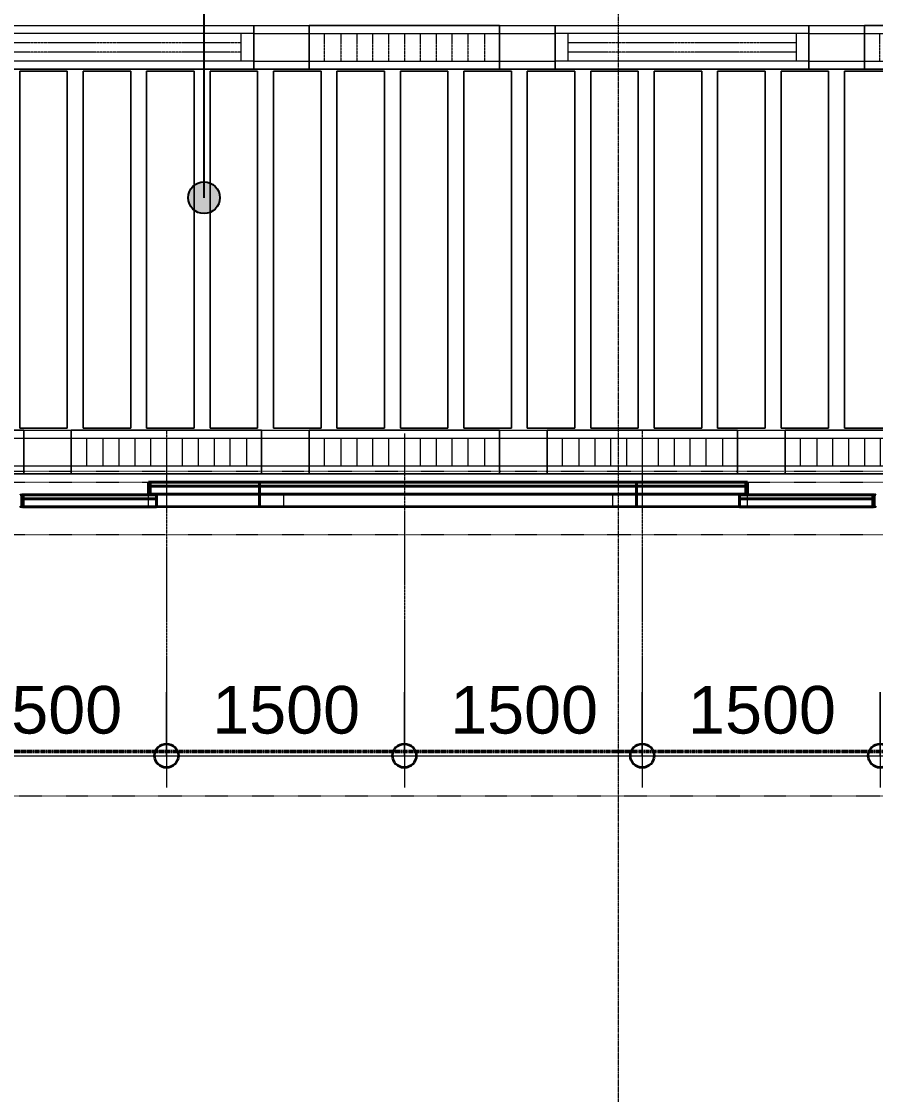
# Model space of a CAD drawing. Header units: millimetres. Extents: x -794326 to -715748, y -17796 to 22353.
# Drawn here: x -771246 to -765862, y -3761 to 3003 of the extents above; entities that cross this region are included whole.
import ezdxf

# ---------------------------------------------------------------- set-up
doc = ezdxf.new("R2010")
doc.units = ezdxf.units.MM
for name, pattern in [('DASH', [6.35, 3.175, -3.175]), ('DPA_Grid _ Level 100', [10, 5.5, -1.6, 1.3, -1.6]), ('DPA_Hidden 50', [3, 2, -1]), ('DPA_Hidden 500', [1.4, 0.8, -0.6])]:
    doc.linetypes.add(name, pattern=pattern)
for name, color, linetype, lineweight in [('A-ANNO-DIMS', 1, 'Continuous', 9), ('A-ANNO-DIMS-100', 1, 'Continuous', 9), ('A-DETL', 1, 'Continuous', 70), ('A-GENM', 1, 'Continuous', 9), ('A-GENM-HDLN', 2, 'DPA_Hidden 500', 9), ('A-GLAZ-CURT', 2, 'Continuous', 9), ('A-ROOM-IDEN', 3, 'Continuous', 25), ('G-ANNO-SECL', 3, 'Continuous', 9), ('Q-SPCQ', 2, 'Continuous', 35), ('Q-SPCQ-HDLN', 2, 'DASH', 9), ('S-GRID', 251, 'Continuous', 9)]:
    doc.layers.add(name, color=color, linetype=linetype, lineweight=lineweight)
doc.styles.add('Arial_2', font='arial.ttf', dxfattribs={"height": 300})
doc.dimstyles.new('DPA-DIM-3_0_C-C', dxfattribs={"dimscale": 304.8, "dimtxt": 306.07782, "dimasz": 0.492126, "dimexe": 0.656168, "dimexo": 0.0625, "dimgap": 0.164042, "dimtad": 1, "dimdec": 0, "dimzin": 0, "dimdsep": 46, "dimtxsty": 'Arial_2', "dimblk1": 'DOTBLANK', "dimblk2": 'DOTBLANK', "dimsah": 1, "dimcen": 0.09, "dimdle": 0.656168, "dimadec": 8, "dimazin": 0, "dimtfac": 1, "dimtdec": 4, "dimtix": 1, "dimtmove": 0, "dimatfit": 3, "dimfxl": 1.312336, "dimfxlon": 1, "dimtvp": 1, "dimtolj": 1, "dimtzin": 0, "dimarcsym": 2})

# ---------------------------------------------------------------- blocks, each defined once
blk = doc.blocks.new('DPA_CP_Metal Ceiling Panel - Vertical Panel with Gap-11114031-4282-01 ENLARGED LOWER PLATFORM LEVEL - REFLECTED CEILING PLAN - SHEET 3')
at = {"layer": 'A-GLAZ-CURT'}
for p, q in [((-785007.4, 2689), (-785007.4, 439)), ((-784707.4, 2689), (-785007.4, 2689)), ((-784707.4, 2689), (-785007.4, 2689)), ((-785007.4, 2689), (-785007.4, 439)), ((-785007.4, 439), (-785007.4, 2689)), ((-785007.4, 2689), (-784707.4, 2689)), ((-784707.4, 2689), (-784707.4, 439)), ((-784707.4, 439), (-784707.4, 2689)), ((-784707.4, 2689), (-784707.4, 439)), ((-784707.4, 439), (-785007.4, 439)), ((-785007.4, 439), (-784707.4, 439)), ((-784707.4, 439), (-785007.4, 439))]:
    blk.add_line(p, q, dxfattribs=at)
blk = doc.blocks.new('DPA_Speciality_PlatformScreenDoor - Length_135300-12767973-4282-01 ENLARGED LOWER PLATFORM LEVEL - REFLECTED CEILING PLAN - SHEET 3')
at = {"layer": 'A-GENM'}
for p, q in [((49337.5, -250), (49139.7, -250)), ((49139.7, -250), (49337.5, -250)), ((49232.5, -250), (49142.5, -250)), ((49142.5, -250), (49232.5, -250)), ((49242.5, -250), (49332.5, -250)), ((49332.5, -250), (49242.5, -250)), ((53712.5, -250), (53910.3, -250)), ((53910.3, -250), (53712.5, -250)), ((53807.5, -250), (53717.5, -250)), ((53717.5, -250), (53807.5, -250)), ((53817.5, -250), (53907.5, -250)), ((53907.5, -250), (53817.5, -250)), ((49890.3, -330), (50014.1, -330)), ((49900.9, -330), (49954, -330)), ((49950.4, -330), (50003.5, -330)), ((51490.3, -330), (51614.1, -330)), ((51500.9, -330), (51554, -330)), ((51550.4, -330), (51603.5, -330))]:
    blk.add_line(p, q, dxfattribs=at)
at = {"layer": 'A-GENM-HDLN'}
for p, q in [((49637.5, -175), (49637.5, -250)), ((49637.5, -175), (50487.5, -175)), ((50487.5, -250), (50487.5, -175)), ((52562.5, -250), (52562.5, -175)), ((53412.5, -175), (52562.5, -175)), ((53412.5, -175), (53412.5, -250)), ((49637.5, -250), (50487.5, -250)), ((53412.5, -250), (52562.5, -250))]:
    blk.add_line(p, q, dxfattribs=at)
at = {"layer": 'Q-SPCQ', "linetype": 'DASH', "lineweight": 9}
blk.add_line((3946, 1650), (73451.3, 1650), dxfattribs=at)
at = {"layer": 'Q-SPCQ'}
for p, q in [((48837.5, -245), (48837.5, -180)), ((48837.5, -180), (48837.5, -245)), ((48837.5, -180), (48837.5, -245)), ((48837.5, -245), (48837.5, -180)), ((49687.5, -175), (48847.5, -175)), ((48847.5, -175), (49687.5, -175)), ((48847.5, -175), (48847.5, -225)), ((48847.5, -175), (48847.5, -225)), ((48847.5, -245), (48847.5, -180)), ((48847.5, -180), (48847.5, -245)), ((48877.5, -175), (49657.5, -175)), ((49657.5, -175), (48877.5, -175)), ((49657.5, -175), (48877.5, -175)), ((48877.5, -175), (49657.5, -175)), ((49637.5, -175), (50337.5, -175)), ((49687.5, -225), (49687.5, -175)), ((49687.5, -175), (49687.5, -225)), ((50337.5, -175), (50337.5, -330)), ((50337.5, -175), (52712.5, -175)), ((50337.5, -330), (50337.5, -175)), ((50337.5, -200), (50337.5, -175.9)), ((50337.5, -175.9), (50337.5, -200)), ((50337.5, -305), (50337.5, -200)), ((50337.5, -200), (50337.5, -305)), ((52712.5, -175), (52712.5, -330)), ((52712.5, -175), (53412.5, -175)), ((52712.5, -330), (52712.5, -175)), ((52712.5, -200), (52712.5, -175.9)), ((52712.5, -175.9), (52712.5, -200)), ((52712.5, -305), (52712.5, -200)), ((52712.5, -200), (52712.5, -305)), ((53362.5, -175), (54202.5, -175)), ((54202.5, -175), (53362.5, -175)), ((53362.5, -175), (53362.5, -225)), ((53362.5, -225), (53362.5, -175)), ((54172.5, -175), (53392.5, -175)), ((53392.5, -175), (54172.5, -175)), ((53392.5, -175), (54172.5, -175)), ((54172.5, -175), (53392.5, -175)), ((54202.5, -225), (54202.5, -175)), ((54202.5, -225), (54202.5, -175)), ((54202.5, -180), (54202.5, -245)), ((54202.5, -245), (54202.5, -180)), ((54212.5, -245), (54212.5, -180)), ((54212.5, -180), (54212.5, -245)), ((54212.5, -180), (54212.5, -245)), ((54212.5, -245), (54212.5, -180)), ((48847.5, -225), (49687.5, -225)), ((49687.5, -225), (48847.5, -225)), ((48847.5, -250), (48847.5, -225)), ((48847.5, -225), (48847.5, -250)), ((49687.5, -225), (48847.5, -225)), ((48847.5, -225), (48847.5, -250)), ((48847.5, -250), (48847.5, -225)), ((48847.5, -225), (49687.5, -225)), ((49687.5, -225), (48847.5, -225)), ((48847.5, -225), (49687.5, -225)), ((48847.5, -250), (49687.5, -250)), ((49687.5, -250), (48847.5, -250)), ((48847.5, -250), (49687.5, -250)), ((49687.5, -250), (48847.5, -250)), ((49657.5, -225), (48877.5, -225)), ((48877.5, -225), (49657.5, -225)), ((48877.5, -225), (49657.5, -225)), ((49657.5, -225), (48877.5, -225)), ((49637.5, -225), (48897.5, -225)), ((48897.5, -225), (49637.5, -225)), ((49637.5, -225), (48897.5, -225)), ((48897.5, -225), (49637.5, -225)), ((49637.5, -250), (48897.5, -250)), ((48897.5, -250), (49637.5, -250)), ((49637.5, -250), (48897.5, -250)), ((48897.5, -250), (49637.5, -250)), ((49637.5, -305), (49637.5, -250)), ((49637.5, -250), (49637.5, -330)), ((49647.5, -255), (49637.5, -255)), ((49637.5, -255), (49637.5, -330)), ((49637.5, -330), (49637.5, -255)), ((49637.5, -255), (49647.5, -255)), ((49647.5, -330), (49647.5, -255)), ((49647.5, -255), (49647.5, -330)), ((50337.5, -255), (49647.5, -255)), ((49647.5, -255), (50337.5, -255)), ((49647.5, -255), (49647.5, -305)), ((49647.5, -255), (49647.5, -305)), ((49687.5, -225), (49687.5, -250)), ((49687.5, -225), (49687.5, -250)), ((49687.5, -250), (49687.5, -225)), ((49687.5, -225), (49687.5, -250)), ((49697.5, -255), (50277.5, -255)), ((50277.5, -255), (49697.5, -255)), ((50287.5, -255), (49697.5, -255)), ((49697.5, -255), (50287.5, -255)), ((52712.5, -255), (50337.5, -255)), ((50337.5, -255), (52712.5, -255)), ((50337.5, -255), (50337.5, -305)), ((50337.5, -255), (50337.5, -305)), ((50337.5, -305), (50337.5, -255)), ((50337.5, -255), (50337.5, -305)), ((52662.5, -255), (50387.5, -255)), ((50387.5, -255), (52662.5, -255)), ((50397.5, -255), (52652.5, -255)), ((52652.5, -255), (50397.5, -255)), ((52712.5, -255), (53402.5, -255)), ((53402.5, -255), (52712.5, -255)), ((52712.5, -255), (52712.5, -305)), ((52712.5, -305), (52712.5, -255)), ((52712.5, -305), (52712.5, -255)), ((52712.5, -255), (52712.5, -305)), ((52762.5, -255), (53352.5, -255)), ((53352.5, -255), (52762.5, -255)), ((53352.5, -255), (52772.5, -255)), ((52772.5, -255), (53352.5, -255)), ((54202.5, -225), (53362.5, -225)), ((53362.5, -225), (54202.5, -225)), ((53362.5, -250), (53362.5, -225)), ((53362.5, -250), (53362.5, -225)), ((54202.5, -225), (53362.5, -225)), ((53362.5, -225), (53362.5, -250)), ((53362.5, -250), (53362.5, -225)), ((53362.5, -225), (54202.5, -225)), ((53362.5, -225), (54202.5, -225)), ((54202.5, -225), (53362.5, -225)), ((54202.5, -250), (53362.5, -250)), ((53362.5, -250), (54202.5, -250)), ((53362.5, -250), (54202.5, -250)), ((54202.5, -250), (53362.5, -250)), ((53392.5, -225), (54172.5, -225)), ((54172.5, -225), (53392.5, -225)), ((54172.5, -225), (53392.5, -225)), ((53392.5, -225), (54172.5, -225)), ((53402.5, -255), (53402.5, -330)), ((53412.5, -255), (53402.5, -255)), ((53402.5, -255), (53412.5, -255)), ((53402.5, -330), (53402.5, -255)), ((53402.5, -305), (53402.5, -255)), ((53402.5, -305), (53402.5, -255)), ((53412.5, -225), (54152.5, -225)), ((54152.5, -225), (53412.5, -225)), ((53412.5, -225), (54152.5, -225)), ((54152.5, -225), (53412.5, -225)), ((53412.5, -250), (54152.5, -250)), ((54152.5, -250), (53412.5, -250)), ((53412.5, -250), (54152.5, -250)), ((54152.5, -250), (53412.5, -250)), ((53412.5, -330), (53412.5, -250)), ((53412.5, -250), (53412.5, -305)), ((53412.5, -330), (53412.5, -255)), ((53412.5, -255), (53412.5, -330)), ((54202.5, -225), (54202.5, -250)), ((54202.5, -250), (54202.5, -225)), ((54202.5, -250), (54202.5, -225)), ((54202.5, -225), (54202.5, -250)), ((49637.5, -329.1), (49637.5, -305)), ((49637.5, -330), (50337.5, -330)), ((49637.5, -330), (49647.5, -330)), ((49647.5, -330), (49637.5, -330)), ((50337.5, -305), (49647.5, -305)), ((49647.5, -305), (50327.5, -305)), ((49647.5, -305), (49647.5, -330)), ((49647.5, -305), (49647.5, -330)), ((49647.5, -305), (50327.5, -305)), ((50327.5, -305), (49647.5, -305)), ((49647.5, -330), (49647.5, -305)), ((49647.5, -305), (49647.5, -330)), ((50337.5, -305), (49647.5, -305)), ((49647.5, -305), (50337.5, -305)), ((50327.5, -330), (49647.5, -330)), ((49647.5, -330), (50337.5, -330)), ((49647.5, -330), (50327.5, -330)), ((50327.5, -330), (49647.5, -330)), ((50277.5, -305), (49697.5, -305)), ((49697.5, -305), (50277.5, -305)), ((50277.5, -305), (49697.5, -305)), ((49697.5, -305), (50277.5, -305)), ((50287.5, -305), (49697.5, -305)), ((49697.5, -305), (50287.5, -305)), ((49697.5, -305), (50277.5, -305)), ((50277.5, -305), (49697.5, -305)), ((50277.5, -330), (49697.5, -330)), ((49697.5, -330), (50277.5, -330)), ((50277.5, -330), (49697.5, -330)), ((49697.5, -330), (50277.5, -330)), ((50327.5, -305), (50337.5, -305)), ((50337.5, -330), (50327.5, -330)), ((50337.5, -329.1), (50337.5, -305)), ((52712.5, -305), (50337.5, -305)), ((50337.5, -305), (50347.5, -305)), ((50337.5, -330), (50337.5, -305)), ((50337.5, -305), (50337.5, -330)), ((52712.5, -305), (50337.5, -305)), ((50337.5, -305), (52712.5, -305)), ((50337.5, -305), (50337.5, -329.1)), ((50337.5, -330), (50337.5, -305)), ((50337.5, -305), (50337.5, -330)), ((50337.5, -330), (52712.5, -330)), ((50347.5, -330), (50337.5, -330)), ((50337.5, -330), (52712.5, -330)), ((50347.5, -305), (52702.5, -305)), ((50347.5, -305), (52702.5, -305)), ((52702.5, -305), (50347.5, -305)), ((52702.5, -330), (50347.5, -330)), ((50347.5, -330), (52702.5, -330)), ((52702.5, -330), (50347.5, -330)), ((52662.5, -305), (50387.5, -305)), ((50387.5, -305), (52662.5, -305)), ((52652.5, -305), (50397.5, -305)), ((50397.5, -305), (52652.5, -305)), ((52652.5, -305), (50397.5, -305)), ((50397.5, -305), (52652.5, -305)), ((50397.5, -305), (52652.5, -305)), ((52652.5, -305), (50397.5, -305)), ((52652.5, -330), (50397.5, -330)), ((50397.5, -330), (52652.5, -330)), ((52652.5, -330), (50397.5, -330)), ((50397.5, -330), (52652.5, -330)), ((52702.5, -305), (52712.5, -305)), ((52712.5, -330), (52702.5, -330)), ((52712.5, -329.1), (52712.5, -305)), ((52712.5, -305), (52722.5, -305)), ((53402.5, -305), (52712.5, -305)), ((52712.5, -305), (52712.5, -330)), ((52712.5, -330), (52712.5, -305)), ((52712.5, -305), (53402.5, -305)), ((53402.5, -305), (52712.5, -305)), ((52712.5, -305), (52712.5, -329.1)), ((52712.5, -330), (52712.5, -305)), ((52712.5, -305), (52712.5, -330)), ((52712.5, -330), (53412.5, -330)), ((52712.5, -330), (53402.5, -330)), ((52722.5, -330), (52712.5, -330)), ((52722.5, -305), (53402.5, -305)), ((53402.5, -305), (52722.5, -305)), ((52722.5, -305), (53402.5, -305)), ((53402.5, -330), (52722.5, -330)), ((53402.5, -330), (52722.5, -330)), ((52722.5, -330), (53402.5, -330)), ((52762.5, -305), (53352.5, -305)), ((53352.5, -305), (52762.5, -305)), ((52772.5, -305), (53352.5, -305)), ((53352.5, -305), (52772.5, -305)), ((52772.5, -305), (53352.5, -305)), ((53352.5, -305), (52772.5, -305)), ((53352.5, -305), (52772.5, -305)), ((52772.5, -305), (53352.5, -305)), ((52772.5, -330), (53352.5, -330)), ((53352.5, -330), (52772.5, -330)), ((52772.5, -330), (53352.5, -330)), ((53352.5, -330), (52772.5, -330)), ((53402.5, -330), (53402.5, -305)), ((53402.5, -330), (53402.5, -305)), ((53402.5, -305), (53402.5, -330)), ((53402.5, -330), (53402.5, -305)), ((53402.5, -330), (53412.5, -330)), ((53412.5, -330), (53402.5, -330)), ((53412.5, -305), (53412.5, -329.1))]:
    blk.add_line(p, q, dxfattribs=at)
for centre, start, end in [((48832.5, -180), 0, 180), ((48832.5, -180), 60, 120), ((48832.5, -180), 360, 30), ((48842.5, -180), 0, 180), ((48842.5, -180), 150, 180), ((48842.5, -180), 60, 120), ((48842.5, -180), 0, 45), ((54207.5, -180), 0, 180), ((54207.5, -180), 135, 180), ((54207.5, -180), 60, 120), ((54207.5, -180), 360, 30), ((54217.5, -180), 0, 180), ((54217.5, -180), 150, 180), ((48832.5, -245), 180, 0), ((48832.5, -245), 240, 300), ((48832.5, -245), 330, 0), ((48842.5, -245), 180, 210), ((48842.5, -245), 180, 360), ((48842.5, -245), 240, 300), ((48842.5, -245), 330, 360), ((54207.5, -245), 180, 210), ((54207.5, -245), 180, 0), ((54207.5, -245), 240, 300), ((54207.5, -245), 330, 0), ((54217.5, -245), 180, 210), ((54217.5, -245), 180, 360)]:
    blk.add_arc(centre, 5, start, end, dxfattribs=at)
at = {"layer": 'Q-SPCQ-HDLN'}
for p, q in [((73451.3, 0), (3946, 0)), ((73451.3, -330), (3946, -330)), ((73451.3, -400), (3946, -400))]:
    blk.add_line(p, q, dxfattribs=at)
blk = doc.blocks.new('DPA_CP_Metal Ceiling Luminaire2 - Linear Luminaire-12404975-4282-01 ENLARGED LOWER PLATFORM LEVEL - REFLECTED CEILING PLAN - SHEET 3')
at = {"layer": 'A-GLAZ-CURT'}
for p, q in [((-786932.4, 2701.5), (-786932.4, 2976.5)), ((-786932.4, 2976.5), (-785732.4, 2976.5)), ((-786932.4, 2976.5), (-786932.4, 2701.5)), ((-785732.4, 2976.5), (-786932.4, 2976.5)), ((-786932.4, 2976.5), (-785732.4, 2976.5)), ((-785732.4, 2976.5), (-785732.4, 2701.5)), ((-785732.4, 2701.5), (-785732.4, 2976.5)), ((-786932.4, 2939), (-786932.4, 2701.5)), ((-786932.4, 2926.5), (-785732.4, 2926.5)), ((-785732.4, 2939), (-785732.4, 2701.5)), ((-786932.4, 2751.5), (-785732.4, 2751.5)), ((-785732.4, 2701.5), (-786932.4, 2701.5)), ((-785732.4, 2701.5), (-786932.4, 2701.5)), ((-786932.4, 2701.5), (-785732.4, 2701.5))]:
    blk.add_line(p, q, dxfattribs=at)
at = {"layer": 'A-GLAZ-CURT', "linetype": 'DPA_Hidden 50'}
for p, q in [((-786837.4, 2926.5), (-786837.4, 2751.5)), ((-786732.4, 2926.5), (-786732.4, 2751.5)), ((-786632.4, 2926.5), (-786632.4, 2751.5)), ((-786532.4, 2926.5), (-786532.4, 2751.5)), ((-786432.4, 2926.5), (-786432.4, 2751.5)), ((-786332.4, 2926.5), (-786332.4, 2751.5)), ((-786232.4, 2926.5), (-786232.4, 2751.5)), ((-786132.4, 2926.5), (-786132.4, 2751.5)), ((-786032.4, 2926.5), (-786032.4, 2751.5)), ((-785932.4, 2926.5), (-785932.4, 2751.5)), ((-785827.4, 2926.5), (-785827.4, 2751.5))]:
    blk.add_line(p, q, dxfattribs=at)
blk = doc.blocks.new('DPA_CP_Metal Ceiling Panel1 - Horizontal with Gap-13297912-4282-01 ENLARGED LOWER PLATFORM LEVEL - REFLECTED CEILING PLAN - SHEET 3')
at = {"layer": 'A-GLAZ-CURT'}
for p, q in [((-786232.4, 151.5), (-786232.4, 426.5)), ((-786232.4, 151.5), (-786232.4, 426.5)), ((-786232.4, 426.5), (-785932.4, 426.5)), ((-786232.4, 426.5), (-785932.4, 426.5)), ((-786232.4, 151.5), (-786232.4, 426.5)), ((-785932.4, 151.5), (-785932.4, 426.5)), ((-785932.4, 426.5), (-785932.4, 151.5)), ((-785932.4, 426.5), (-785932.4, 151.5)), ((-786232.4, 376.5), (-785932.4, 376.5)), ((-786232.4, 201.5), (-785932.4, 201.5)), ((-786232.4, 151.5), (-785932.4, 151.5)), ((-785932.4, 151.5), (-786232.4, 151.5)), ((-785932.4, 151.5), (-786232.4, 151.5))]:
    blk.add_line(p, q, dxfattribs=at)
blk = doc.blocks.new('DPA_CP_Metal Ceiling Air Supply1 - Linear Diffuser Air Supply-12404980-4282-01 ENLARGED LOWER PLATFORM LEVEL - REFLECTED CEILING PLAN - SHEET 3')
at = {"layer": 'A-GLAZ-CURT'}
for p, q in [((-788882.4, 2701.5), (-788882.4, 2976.5)), ((-788882.4, 2976.5), (-787282.4, 2976.5)), ((-788882.4, 2701.5), (-788882.4, 2976.5)), ((-788882.4, 2976.5), (-787282.4, 2976.5)), ((-788882.4, 2976.5), (-787282.4, 2976.5)), ((-788882.4, 2701.5), (-788882.4, 2976.5)), ((-787282.4, 2701.5), (-787282.4, 2976.5)), ((-787282.4, 2976.5), (-787282.4, 2701.5)), ((-787282.4, 2976.5), (-787282.4, 2701.5)), ((-787282.4, 2926.5), (-788882.4, 2926.5)), ((-788802.4, 2926.5), (-788802.4, 2751.5)), ((-787362.4, 2926.5), (-787362.4, 2751.5)), ((-787282.4, 2751.5), (-788882.4, 2751.5)), ((-788882.4, 2701.5), (-787282.4, 2701.5)), ((-787282.4, 2701.5), (-788882.4, 2701.5)), ((-787282.4, 2701.5), (-788882.4, 2701.5))]:
    blk.add_line(p, q, dxfattribs=at)
at = {"layer": 'A-GLAZ-CURT', "linetype": 'DPA_Hidden 50'}
for p, q in [((-787362.4, 2868.2), (-788802.4, 2868.2)), ((-787362.4, 2809.9), (-788802.4, 2809.9))]:
    blk.add_line(p, q, dxfattribs=at)
blk = doc.blocks.new('DPA_CP_Metal Ceiling Panel1 - Horizontal with Gap-16028279-4282-01 ENLARGED LOWER PLATFORM LEVEL - REFLECTED CEILING PLAN - SHEET 3')
at = {"layer": 'A-GLAZ-CURT'}
for p, q in [((-787282.4, 2701.5), (-787282.4, 2976.5)), ((-787282.4, 2701.5), (-787282.4, 2976.5)), ((-787282.4, 2976.5), (-786932.4, 2976.5)), ((-787282.4, 2976.5), (-786932.4, 2976.5)), ((-787282.4, 2701.5), (-787282.4, 2976.5)), ((-786932.4, 2701.5), (-786932.4, 2976.5)), ((-786932.4, 2976.5), (-786932.4, 2701.5)), ((-786932.4, 2976.5), (-786932.4, 2701.5)), ((-787282.4, 2926.5), (-786932.4, 2926.5)), ((-787282.4, 2751.5), (-786932.4, 2751.5)), ((-787282.4, 2701.5), (-786932.4, 2701.5)), ((-786932.4, 2701.5), (-787282.4, 2701.5)), ((-786932.4, 2701.5), (-787282.4, 2701.5))]:
    blk.add_line(p, q, dxfattribs=at)
blk = doc.blocks.new('DIMBLOCK81-4282-01 ENLARGED LOWER PLATFORM LEVEL - REFLECTED CEILING PLAN - SHEET 3')
at = {"layer": 'A-ANNO-DIMS-100'}
for p, q in [((-771832.4, -1225), (-771832.4, -1825)), ((-771832.4, -1625), (-771832.4, -1225)), ((-770332.4, -1225), (-770332.4, -1825)), ((-770332.4, -1625), (-770332.4, -1225)), ((-772032.4, -1625), (-770332.4, -1625))]:
    blk.add_line(p, q, dxfattribs=at)
at = {"layer": 'A-ANNO-DIMS-100', "lineweight": 35}
for centre in [(-771832.4, -1625), (-770332.4, -1625)]:
    blk.add_circle(centre, 75, dxfattribs=at)
at = {"layer": 'A-ANNO-DIMS-100', "color": 0, "insert": (-771543.8, -1185.6), "char_height": 300, "width": 1107.531, "attachment_point": 1, "line_spacing_factor": 0.941778, "style": 'Arial_2'}
blk.add_mtext('1500', dxfattribs=at)
blk = doc.blocks.new('_DotBlank')
at = {"color": 0, "linetype": 'ByBlock', "lineweight": -2}
blk.add_line((-0.5, 0), (-1, 0), dxfattribs=at)
blk.add_circle((0, 0), 0.5, dxfattribs=at)
blk = doc.blocks.new('DIMBLOCK82-4282-01 ENLARGED LOWER PLATFORM LEVEL - REFLECTED CEILING PLAN - SHEET 3')
at = {"layer": 'A-ANNO-DIMS-100'}
for p, q in [((-770332.4, -1225), (-770332.4, -1825)), ((-770332.4, -1625), (-770332.4, -1225)), ((-768832.4, -1225), (-768832.4, -1825)), ((-768832.4, -1625), (-768832.4, -1225)), ((-770332.4, -1625), (-768832.4, -1625))]:
    blk.add_line(p, q, dxfattribs=at)
at = {"layer": 'A-ANNO-DIMS-100', "lineweight": 35}
for centre in [(-770332.4, -1625), (-768832.4, -1625)]:
    blk.add_circle(centre, 75, dxfattribs=at)
at = {"layer": 'A-ANNO-DIMS-100', "color": 0, "insert": (-770043.8, -1185.6), "char_height": 300, "width": 1107.531, "attachment_point": 1, "line_spacing_factor": 0.941778, "style": 'Arial_2'}
blk.add_mtext('1500', dxfattribs=at)
blk = doc.blocks.new('DIMBLOCK83-4282-01 ENLARGED LOWER PLATFORM LEVEL - REFLECTED CEILING PLAN - SHEET 3')
at = {"layer": 'A-ANNO-DIMS-100'}
for p, q in [((-768832.4, -1225), (-768832.4, -1825)), ((-768832.4, -1625), (-768832.4, -1225)), ((-767332.4, -1225), (-767332.4, -1825)), ((-767332.4, -1625), (-767332.4, -1225)), ((-768832.4, -1625), (-767132.4, -1625))]:
    blk.add_line(p, q, dxfattribs=at)
at = {"layer": 'A-ANNO-DIMS-100', "lineweight": 35}
for centre in [(-768832.4, -1625), (-767332.4, -1625)]:
    blk.add_circle(centre, 75, dxfattribs=at)
at = {"layer": 'A-ANNO-DIMS-100', "color": 0, "insert": (-768543.8, -1185.6), "char_height": 300, "width": 1107.531, "attachment_point": 1, "line_spacing_factor": 0.941778, "style": 'Arial_2'}
blk.add_mtext('1500', dxfattribs=at)
blk = doc.blocks.new('DIMBLOCK84-4282-01 ENLARGED LOWER PLATFORM LEVEL - REFLECTED CEILING PLAN - SHEET 3')
at = {"layer": 'A-ANNO-DIMS-100'}
for p, q in [((-767332.4, -1225), (-767332.4, -1825)), ((-767332.4, -1625), (-767332.4, -1225)), ((-765832.4, -1225), (-765832.4, -1825)), ((-765832.4, -1625), (-765832.4, -1225)), ((-767532.4, -1625), (-765832.4, -1625))]:
    blk.add_line(p, q, dxfattribs=at)
at = {"layer": 'A-ANNO-DIMS-100', "lineweight": 35}
for centre in [(-767332.4, -1625), (-765832.4, -1625)]:
    blk.add_circle(centre, 75, dxfattribs=at)
at = {"layer": 'A-ANNO-DIMS-100', "color": 0, "insert": (-767043.8, -1185.6), "char_height": 300, "width": 1107.531, "attachment_point": 1, "line_spacing_factor": 0.941778, "style": 'Arial_2'}
blk.add_mtext('1500', dxfattribs=at)
blk = doc.blocks.new('DIMBLOCK85-4282-01 ENLARGED LOWER PLATFORM LEVEL - REFLECTED CEILING PLAN - SHEET 3')
at = {"layer": 'A-ANNO-DIMS-100'}
for p, q in [((-765832.4, -1225), (-765832.4, -1825)), ((-765832.4, -1625), (-765832.4, -1225)), ((-764332.4, -1225), (-764332.4, -1825)), ((-764332.4, -1625), (-764332.4, -1225)), ((-765832.4, -1625), (-764332.4, -1625))]:
    blk.add_line(p, q, dxfattribs=at)
at = {"layer": 'A-ANNO-DIMS-100', "lineweight": 35}
for centre in [(-765832.4, -1625), (-764332.4, -1625)]:
    blk.add_circle(centre, 75, dxfattribs=at)
at = {"layer": 'A-ANNO-DIMS-100', "color": 0, "insert": (-765543.8, -1185.6), "char_height": 300, "width": 1107.531, "attachment_point": 1, "line_spacing_factor": 0.941778, "style": 'Arial_2'}
blk.add_mtext('1500', dxfattribs=at)

msp = doc.modelspace()

# ---------------------------------------------------------------- hatches: boundary and pattern name
at = {"layer": 'A-ROOM-IDEN'}
h = msp.add_hatch(color=256, dxfattribs=at)
edge = h.paths.add_edge_path()
edge.add_arc((-770095, 1891.3), 100, 0, 360)

# ---------------------------------------------------------------- linework, layer by layer
at = {"layer": 'A-DETL', "color": 55, "linetype": 'DPA_Hidden 50', "lineweight": 9}
for p, q in [((-770332.4, 426.5), (-770332.4, -1393.5)), ((-768832.4, 406.5), (-768832.4, -1393.5)), ((-767332.4, 426.5), (-767332.4, -1393.5)), ((-767332.4, 426.5), (-767332.4, -1393.5))]:
    msp.add_line(p, q, dxfattribs=at)
at = {"layer": 'A-ROOM-IDEN'}
msp.add_line((-770095, 1891.3), (-770095, 16937), dxfattribs=at)
msp.add_circle((-770095, 1891.3), 100, dxfattribs=at)
at = {"layer": 'G-ANNO-SECL', "linetype": 'DPA_Grid _ Level 100', "lineweight": 50}
msp.add_line((-792462.3, -1598.3), (-718681.7, -1598.3), dxfattribs=at)
at = {"layer": 'S-GRID', "linetype": 'DPA_Grid _ Level 100'}
msp.add_line((-767482.4, -17795.6), (-767482.4, 20540.3), dxfattribs=at)

# ---------------------------------------------------------------- block references
at = {"layer": 'A-GLAZ-CURT'}
for name, p in [('DPA_CP_Metal Ceiling Air Supply1 - Linear Diffuser Air Supply-12404980-4282-01 ENLARGED LOWER PLATFORM LEVEL - REFLECTED CEILING PLAN - SHEET 3', (17500, 0)), ('DPA_CP_Metal Ceiling Air Supply1 - Linear Diffuser Air Supply-12404980-4282-01 ENLARGED LOWER PLATFORM LEVEL - REFLECTED CEILING PLAN - SHEET 3', (17500, 0)), ('DPA_CP_Metal Ceiling Air Supply1 - Linear Diffuser Air Supply-12404980-4282-01 ENLARGED LOWER PLATFORM LEVEL - REFLECTED CEILING PLAN - SHEET 3', (17500, 0)), ('DPA_CP_Metal Ceiling Panel1 - Horizontal with Gap-16028279-4282-01 ENLARGED LOWER PLATFORM LEVEL - REFLECTED CEILING PLAN - SHEET 3', (17500, 0)), ('DPA_CP_Metal Ceiling Panel1 - Horizontal with Gap-16028279-4282-01 ENLARGED LOWER PLATFORM LEVEL - REFLECTED CEILING PLAN - SHEET 3', (17500, 0)), ('DPA_CP_Metal Ceiling Panel1 - Horizontal with Gap-16028279-4282-01 ENLARGED LOWER PLATFORM LEVEL - REFLECTED CEILING PLAN - SHEET 3', (17500, 0)), ('DPA_CP_Metal Ceiling Luminaire2 - Linear Luminaire-12404975-4282-01 ENLARGED LOWER PLATFORM LEVEL - REFLECTED CEILING PLAN - SHEET 3', (17500, 0)), ('DPA_CP_Metal Ceiling Luminaire2 - Linear Luminaire-12404975-4282-01 ENLARGED LOWER PLATFORM LEVEL - REFLECTED CEILING PLAN - SHEET 3', (17500, 0)), ('DPA_CP_Metal Ceiling Luminaire2 - Linear Luminaire-12404975-4282-01 ENLARGED LOWER PLATFORM LEVEL - REFLECTED CEILING PLAN - SHEET 3', (17500, 0)), ('DPA_CP_Metal Ceiling Panel1 - Horizontal with Gap-16028279-4282-01 ENLARGED LOWER PLATFORM LEVEL - REFLECTED CEILING PLAN - SHEET 3', (19050, 0)), ('DPA_CP_Metal Ceiling Panel1 - Horizontal with Gap-16028279-4282-01 ENLARGED LOWER PLATFORM LEVEL - REFLECTED CEILING PLAN - SHEET 3', (19050, 0)), ('DPA_CP_Metal Ceiling Panel1 - Horizontal with Gap-16028279-4282-01 ENLARGED LOWER PLATFORM LEVEL - REFLECTED CEILING PLAN - SHEET 3', (19050, 0)), ('DPA_CP_Metal Ceiling Air Supply1 - Linear Diffuser Air Supply-12404980-4282-01 ENLARGED LOWER PLATFORM LEVEL - REFLECTED CEILING PLAN - SHEET 3', (21000, 0)), ('DPA_CP_Metal Ceiling Air Supply1 - Linear Diffuser Air Supply-12404980-4282-01 ENLARGED LOWER PLATFORM LEVEL - REFLECTED CEILING PLAN - SHEET 3', (21000, 0)), ('DPA_CP_Metal Ceiling Air Supply1 - Linear Diffuser Air Supply-12404980-4282-01 ENLARGED LOWER PLATFORM LEVEL - REFLECTED CEILING PLAN - SHEET 3', (21000, 0)), ('DPA_CP_Metal Ceiling Panel1 - Horizontal with Gap-16028279-4282-01 ENLARGED LOWER PLATFORM LEVEL - REFLECTED CEILING PLAN - SHEET 3', (21000, 0)), ('DPA_CP_Metal Ceiling Panel1 - Horizontal with Gap-16028279-4282-01 ENLARGED LOWER PLATFORM LEVEL - REFLECTED CEILING PLAN - SHEET 3', (21000, 0)), ('DPA_CP_Metal Ceiling Panel1 - Horizontal with Gap-16028279-4282-01 ENLARGED LOWER PLATFORM LEVEL - REFLECTED CEILING PLAN - SHEET 3', (21000, 0)), ('DPA_CP_Metal Ceiling Luminaire2 - Linear Luminaire-12404975-4282-01 ENLARGED LOWER PLATFORM LEVEL - REFLECTED CEILING PLAN - SHEET 3', (21000, 0)), ('DPA_CP_Metal Ceiling Luminaire2 - Linear Luminaire-12404975-4282-01 ENLARGED LOWER PLATFORM LEVEL - REFLECTED CEILING PLAN - SHEET 3', (21000, 0)), ('DPA_CP_Metal Ceiling Luminaire2 - Linear Luminaire-12404975-4282-01 ENLARGED LOWER PLATFORM LEVEL - REFLECTED CEILING PLAN - SHEET 3', (21000, 0)), ('DPA_CP_Metal Ceiling Panel - Vertical Panel with Gap-11114031-4282-01 ENLARGED LOWER PLATFORM LEVEL - REFLECTED CEILING PLAN - SHEET 3', (13750, 0)), ('DPA_CP_Metal Ceiling Panel - Vertical Panel with Gap-11114031-4282-01 ENLARGED LOWER PLATFORM LEVEL - REFLECTED CEILING PLAN - SHEET 3', (14150, 0)), ('DPA_CP_Metal Ceiling Panel - Vertical Panel with Gap-11114031-4282-01 ENLARGED LOWER PLATFORM LEVEL - REFLECTED CEILING PLAN - SHEET 3', (14550, 0)), ('DPA_CP_Metal Ceiling Panel - Vertical Panel with Gap-11114031-4282-01 ENLARGED LOWER PLATFORM LEVEL - REFLECTED CEILING PLAN - SHEET 3', (14950, 0)), ('DPA_CP_Metal Ceiling Panel - Vertical Panel with Gap-11114031-4282-01 ENLARGED LOWER PLATFORM LEVEL - REFLECTED CEILING PLAN - SHEET 3', (15350, 0)), ('DPA_CP_Metal Ceiling Panel - Vertical Panel with Gap-11114031-4282-01 ENLARGED LOWER PLATFORM LEVEL - REFLECTED CEILING PLAN - SHEET 3', (15750, 0)), ('DPA_CP_Metal Ceiling Panel - Vertical Panel with Gap-11114031-4282-01 ENLARGED LOWER PLATFORM LEVEL - REFLECTED CEILING PLAN - SHEET 3', (16150, 0)), ('DPA_CP_Metal Ceiling Panel - Vertical Panel with Gap-11114031-4282-01 ENLARGED LOWER PLATFORM LEVEL - REFLECTED CEILING PLAN - SHEET 3', (16550, 0)), ('DPA_CP_Metal Ceiling Panel - Vertical Panel with Gap-11114031-4282-01 ENLARGED LOWER PLATFORM LEVEL - REFLECTED CEILING PLAN - SHEET 3', (16950, 0)), ('DPA_CP_Metal Ceiling Panel - Vertical Panel with Gap-11114031-4282-01 ENLARGED LOWER PLATFORM LEVEL - REFLECTED CEILING PLAN - SHEET 3', (17350, 0)), ('DPA_CP_Metal Ceiling Panel - Vertical Panel with Gap-11114031-4282-01 ENLARGED LOWER PLATFORM LEVEL - REFLECTED CEILING PLAN - SHEET 3', (17750, 0)), ('DPA_CP_Metal Ceiling Panel - Vertical Panel with Gap-11114031-4282-01 ENLARGED LOWER PLATFORM LEVEL - REFLECTED CEILING PLAN - SHEET 3', (18150, 0)), ('DPA_CP_Metal Ceiling Panel - Vertical Panel with Gap-11114031-4282-01 ENLARGED LOWER PLATFORM LEVEL - REFLECTED CEILING PLAN - SHEET 3', (18550, 0)), ('DPA_CP_Metal Ceiling Panel - Vertical Panel with Gap-11114031-4282-01 ENLARGED LOWER PLATFORM LEVEL - REFLECTED CEILING PLAN - SHEET 3', (18950, 0)), ('DPA_CP_Metal Ceiling Luminaire2 - Linear Luminaire-12404975-4282-01 ENLARGED LOWER PLATFORM LEVEL - REFLECTED CEILING PLAN - SHEET 3', (14500, -2550)), ('DPA_CP_Metal Ceiling Luminaire2 - Linear Luminaire-12404975-4282-01 ENLARGED LOWER PLATFORM LEVEL - REFLECTED CEILING PLAN - SHEET 3', (14500, -2550)), ('DPA_CP_Metal Ceiling Luminaire2 - Linear Luminaire-12404975-4282-01 ENLARGED LOWER PLATFORM LEVEL - REFLECTED CEILING PLAN - SHEET 3', (14500, -2550)), ('DPA_CP_Metal Ceiling Panel1 - Horizontal with Gap-13297912-4282-01 ENLARGED LOWER PLATFORM LEVEL - REFLECTED CEILING PLAN - SHEET 3', (15000, 0)), ('DPA_CP_Metal Ceiling Panel1 - Horizontal with Gap-13297912-4282-01 ENLARGED LOWER PLATFORM LEVEL - REFLECTED CEILING PLAN - SHEET 3', (15000, 0)), ('DPA_CP_Metal Ceiling Panel1 - Horizontal with Gap-13297912-4282-01 ENLARGED LOWER PLATFORM LEVEL - REFLECTED CEILING PLAN - SHEET 3', (15000, 0)), ('DPA_CP_Metal Ceiling Luminaire2 - Linear Luminaire-12404975-4282-01 ENLARGED LOWER PLATFORM LEVEL - REFLECTED CEILING PLAN - SHEET 3', (16000, -2550)), ('DPA_CP_Metal Ceiling Luminaire2 - Linear Luminaire-12404975-4282-01 ENLARGED LOWER PLATFORM LEVEL - REFLECTED CEILING PLAN - SHEET 3', (16000, -2550)), ('DPA_CP_Metal Ceiling Luminaire2 - Linear Luminaire-12404975-4282-01 ENLARGED LOWER PLATFORM LEVEL - REFLECTED CEILING PLAN - SHEET 3', (16000, -2550)), ('DPA_CP_Metal Ceiling Panel1 - Horizontal with Gap-13297912-4282-01 ENLARGED LOWER PLATFORM LEVEL - REFLECTED CEILING PLAN - SHEET 3', (16500, 0)), ('DPA_CP_Metal Ceiling Panel1 - Horizontal with Gap-13297912-4282-01 ENLARGED LOWER PLATFORM LEVEL - REFLECTED CEILING PLAN - SHEET 3', (16500, 0)), ('DPA_CP_Metal Ceiling Panel1 - Horizontal with Gap-13297912-4282-01 ENLARGED LOWER PLATFORM LEVEL - REFLECTED CEILING PLAN - SHEET 3', (16500, 0)), ('DPA_CP_Metal Ceiling Luminaire2 - Linear Luminaire-12404975-4282-01 ENLARGED LOWER PLATFORM LEVEL - REFLECTED CEILING PLAN - SHEET 3', (17500, -2550)), ('DPA_CP_Metal Ceiling Luminaire2 - Linear Luminaire-12404975-4282-01 ENLARGED LOWER PLATFORM LEVEL - REFLECTED CEILING PLAN - SHEET 3', (17500, -2550)), ('DPA_CP_Metal Ceiling Luminaire2 - Linear Luminaire-12404975-4282-01 ENLARGED LOWER PLATFORM LEVEL - REFLECTED CEILING PLAN - SHEET 3', (17500, -2550)), ('DPA_CP_Metal Ceiling Panel1 - Horizontal with Gap-13297912-4282-01 ENLARGED LOWER PLATFORM LEVEL - REFLECTED CEILING PLAN - SHEET 3', (18000, 0)), ('DPA_CP_Metal Ceiling Panel1 - Horizontal with Gap-13297912-4282-01 ENLARGED LOWER PLATFORM LEVEL - REFLECTED CEILING PLAN - SHEET 3', (18000, 0)), ('DPA_CP_Metal Ceiling Panel1 - Horizontal with Gap-13297912-4282-01 ENLARGED LOWER PLATFORM LEVEL - REFLECTED CEILING PLAN - SHEET 3', (18000, 0)), ('DPA_CP_Metal Ceiling Luminaire2 - Linear Luminaire-12404975-4282-01 ENLARGED LOWER PLATFORM LEVEL - REFLECTED CEILING PLAN - SHEET 3', (19000, -2550)), ('DPA_CP_Metal Ceiling Luminaire2 - Linear Luminaire-12404975-4282-01 ENLARGED LOWER PLATFORM LEVEL - REFLECTED CEILING PLAN - SHEET 3', (19000, -2550)), ('DPA_CP_Metal Ceiling Luminaire2 - Linear Luminaire-12404975-4282-01 ENLARGED LOWER PLATFORM LEVEL - REFLECTED CEILING PLAN - SHEET 3', (19000, -2550)), ('DPA_CP_Metal Ceiling Panel1 - Horizontal with Gap-13297912-4282-01 ENLARGED LOWER PLATFORM LEVEL - REFLECTED CEILING PLAN - SHEET 3', (19500, 0)), ('DPA_CP_Metal Ceiling Panel1 - Horizontal with Gap-13297912-4282-01 ENLARGED LOWER PLATFORM LEVEL - REFLECTED CEILING PLAN - SHEET 3', (19500, 0)), ('DPA_CP_Metal Ceiling Panel1 - Horizontal with Gap-13297912-4282-01 ENLARGED LOWER PLATFORM LEVEL - REFLECTED CEILING PLAN - SHEET 3', (19500, 0)), ('DPA_CP_Metal Ceiling Luminaire2 - Linear Luminaire-12404975-4282-01 ENLARGED LOWER PLATFORM LEVEL - REFLECTED CEILING PLAN - SHEET 3', (20500, -2550)), ('DPA_CP_Metal Ceiling Luminaire2 - Linear Luminaire-12404975-4282-01 ENLARGED LOWER PLATFORM LEVEL - REFLECTED CEILING PLAN - SHEET 3', (20500, -2550)), ('DPA_CP_Metal Ceiling Luminaire2 - Linear Luminaire-12404975-4282-01 ENLARGED LOWER PLATFORM LEVEL - REFLECTED CEILING PLAN - SHEET 3', (20500, -2550))]:
    msp.add_blockref(name, p, dxfattribs=at)
at = {"layer": 'Q-SPCQ', "rotation": 180}
msp.add_blockref('DPA_Speciality_PlatformScreenDoor - Length_135300-12767973-4282-01 ENLARGED LOWER PLATFORM LEVEL - REFLECTED CEILING PLAN - SHEET 3', (-717032.4, -231), dxfattribs=at)

# ---------------------------------------------------------------- dimensions: what is measured, and where the dimension line sits
at = {"layer": 'A-ANNO-DIMS'}
for base, p1, p2, picture, middle in [((-770332.4, -1625), (-771832.4, -1225), (-770332.4, -1225), 'DIMBLOCK81-4282-01 ENLARGED LOWER PLATFORM LEVEL - REFLECTED CEILING PLAN - SHEET 3', (-771082.4, -1421.9)), ((-768832.4, -1625), (-770332.4, -1225), (-768832.4, -1225), 'DIMBLOCK82-4282-01 ENLARGED LOWER PLATFORM LEVEL - REFLECTED CEILING PLAN - SHEET 3', (-769582.4, -1421.9)), ((-767332.4, -1625), (-768832.4, -1225), (-767332.4, -1225), 'DIMBLOCK83-4282-01 ENLARGED LOWER PLATFORM LEVEL - REFLECTED CEILING PLAN - SHEET 3', (-768082.4, -1421.9)), ((-765832.4, -1625), (-767332.4, -1225), (-765832.4, -1225), 'DIMBLOCK84-4282-01 ENLARGED LOWER PLATFORM LEVEL - REFLECTED CEILING PLAN - SHEET 3', (-766582.4, -1421.9)), ((-764332.4, -1625), (-765832.4, -1225), (-764332.4, -1225), 'DIMBLOCK85-4282-01 ENLARGED LOWER PLATFORM LEVEL - REFLECTED CEILING PLAN - SHEET 3', (-765082.4, -1421.9))]:
    dim = msp.add_linear_dim(base=base, p1=p1, p2=p2, dimstyle='DPA-DIM-3_0_C-C', override={"dimpost": '<>', "dimfxl": 1500}, dxfattribs=at)
    dim.commit()
    dim.dimension.update_dxf_attribs({"geometry": picture, "text_midpoint": middle})

doc.saveas('drawing.dxf')
